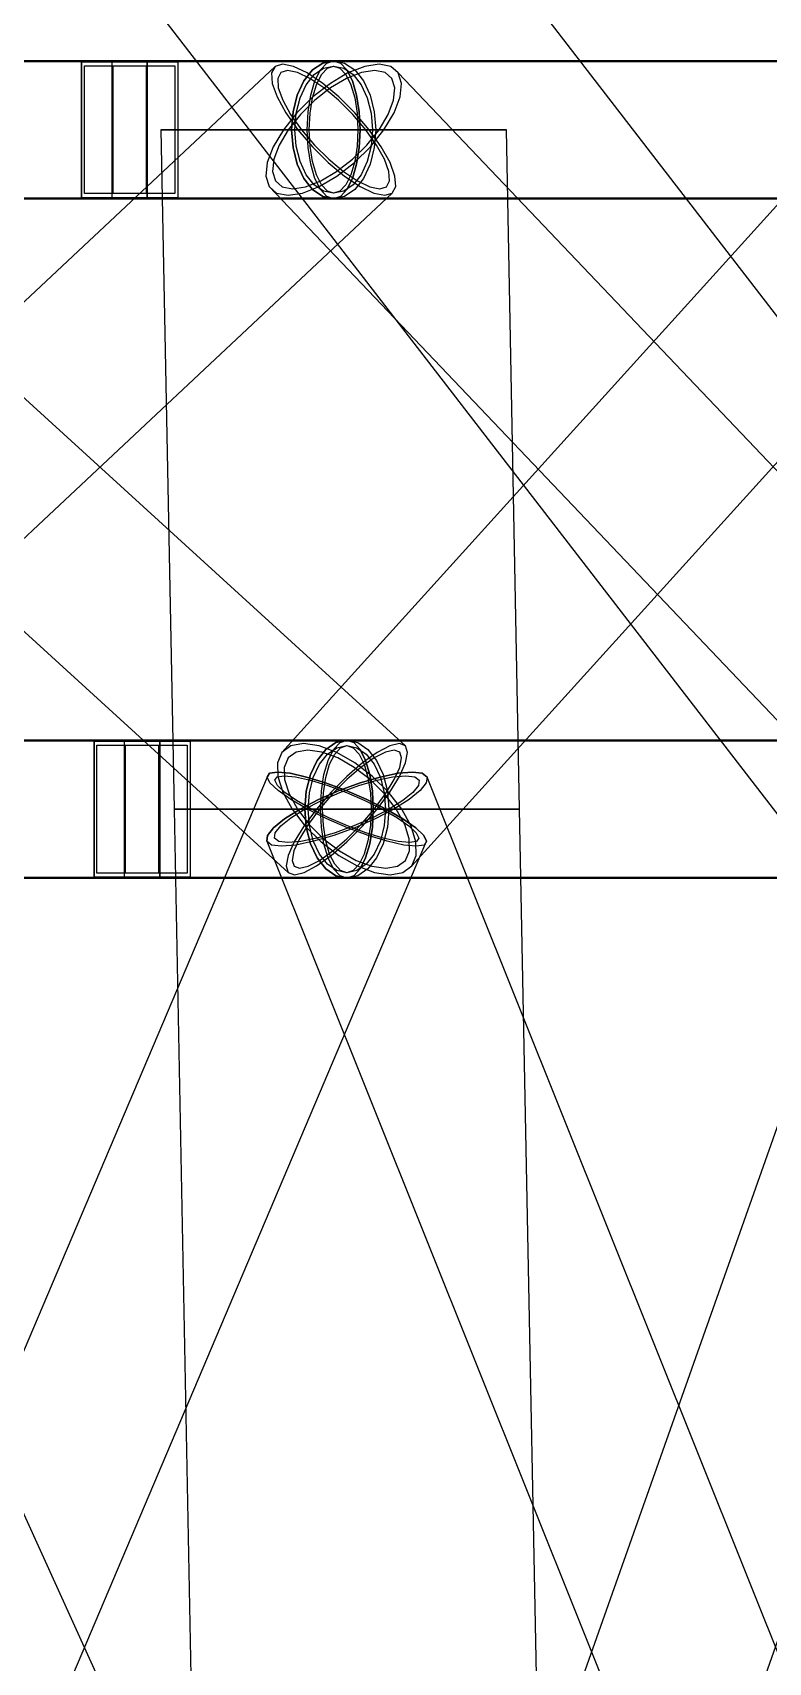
# Model space of a CAD drawing. Header units: millimetres. Extents: x -123812 to 252100, y -3000 to 639000.
# Drawn here: x 3576 to 5740, y 492488 to 497286 of the extents above; entities that cross this region are included whole.
import ezdxf

# ---------------------------------------------------------------- set-up
doc = ezdxf.new("R2010")
doc.units = ezdxf.units.MM
doc.layers.add('D-STR-ANTN', color=7, linetype='Continuous', lineweight=25)
doc.layers.add('D-STR-STRC', color=7, linetype='Continuous', lineweight=25)

msp = doc.modelspace()

# ---------------------------------------------------------------- linework, layer by layer
at = {"layer": 'D-STR-ANTN'}
msp.add_lwpolyline([(1713.9, 500240.8), (7497, 492740.8), (7522.2, 492711), (7570.5, 492700.8), (7638.7, 492711), (7722, 492740.8), (7814.9, 492788.4), (7910.9, 492850.4), (8003.6, 492922.6), (8086.6, 493000), (8154.3, 493077.4), (8202, 493149.6), (8226.5, 493211.6), (8226.2, 493259.2), (2443, 500759.2)], dxfattribs=at)
msp.add_lwpolyline([(1713.9, 500240.8), (7497, 492740.8), (7522.2, 492711), (7570.5, 492700.8), (7638.7, 492711), (7722, 492740.8), (7814.9, 492788.4), (7910.9, 492850.4), (8003.6, 492922.6), (8086.6, 493000), (8154.3, 493077.4), (8202, 493149.6), (8226.5, 493211.6), (8226.2, 493259.2), (2443, 500759.2)], dxfattribs=at)
at = {"layer": 'D-STR-STRC'}
for points in [[(-51.8, 496800), (3912.9, 496800), (3912.9, 497200), (-51.8, 497200)], [(-51.8, 496800), (3912.9, 496800), (3912.9, 497200), (-51.8, 497200)], [(3719.7, 496800), (6829.1, 496800), (6829.1, 497200), (3719.7, 497200)], [(3719.7, 497200), (4002.5, 497200), (4002.5, 496800), (3719.7, 496800)], [(3719.7, 496800), (6829.1, 496800), (6829.1, 497200), (3719.7, 497200)], [(3719.7, 497200), (4002.5, 497200), (4002.5, 496800), (3719.7, 496800)], [(3728.2, 497188), (3994, 497188), (3994, 496812), (3728.2, 496812)], [(3728.2, 497188), (3994, 497188), (3994, 496812), (3728.2, 496812)], [(3809.3, 497200), (3912.9, 497200), (3912.9, 496800), (3809.3, 496800)], [(3809.3, 497200), (3912.9, 497200), (3912.9, 496800), (3809.3, 496800)], [(3812.5, 497188), (3909.8, 497188), (3909.8, 496812), (3812.5, 496812)], [(3812.5, 497188), (3909.8, 497188), (3909.8, 496812), (3812.5, 496812)], [(4313.2, 497000), (4283.5, 496950), (4266, 496903.4), (4261.7, 496863.5), (4271, 496832.8), (4293.3, 496813.5), (4327, 496806.9), (4369.8, 496813.5), (4418.9, 496832.8), (4470.8, 496863.5), (4522.1, 496903.4), (4569.3, 496950), (4609, 497000), (4638.7, 497050), (4656.3, 497096.6), (4660.5, 497136.5), (4651.2, 497167.2), (4629, 497186.5), (4595.3, 497193.1), (4552.4, 497186.5), (4503.3, 497167.2), (4451.4, 497136.5), (4400.1, 497096.6), (4353, 497050)], [(4356.2, 497000), (4398.7, 496950), (4445.4, 496903.4), (4493.2, 496863.5), (4538.8, 496832.8), (4579.1, 496813.5), (4611.4, 496806.9), (4633.4, 496813.5), (4643.7, 496832.8), (4641.5, 496863.5), (4627.1, 496903.4), (4601.3, 496950), (4566, 497000), (4523.5, 497050), (4476.8, 497096.6), (4429, 497136.5), (4383.4, 497167.2), (4343.1, 497186.5), (4310.8, 497193.1), (4288.8, 497186.5), (4278.5, 497167.2), (4280.7, 497136.5), (4295.1, 497096.6), (4320.9, 497050)], [(4327.8, 497000), (4301, 496954.9), (4285.2, 496913), (4281.3, 496876.9), (4289.7, 496849.2), (4309.8, 496831.8), (4340.2, 496825.9), (4378.8, 496831.8), (4423, 496849.2), (4469.9, 496876.9), (4516.1, 496913), (4558.6, 496954.9), (4594.5, 497000), (4621.2, 497045.1), (4637.1, 497087), (4640.9, 497123.1), (4632.5, 497150.8), (4612.4, 497168.2), (4582.1, 497174.1), (4543.4, 497168.2), (4499.2, 497150.8), (4452.3, 497123.1), (4406.1, 497087), (4363.6, 497045.1)], [(4366.6, 497000), (4404.8, 496954.9), (4447, 496913), (4490.1, 496876.9), (4531.2, 496849.2), (4567.5, 496831.8), (4596.6, 496825.9), (4616.5, 496831.8), (4625.7, 496849.2), (4623.8, 496876.9), (4610.7, 496913), (4587.5, 496954.9), (4555.7, 497000), (4517.4, 497045.1), (4475.3, 497087), (4432.2, 497123.1), (4391.1, 497150.8), (4354.7, 497168.2), (4325.6, 497174.1), (4305.8, 497168.2), (4296.5, 497150.8), (4298.4, 497123.1), (4311.5, 497087), (4334.7, 497045.1)], [(4584.8, 497000), (4580.6, 496947.4), (4568.2, 496898.4), (4548.6, 496856.3), (4523, 496824), (4493.1, 496803.7), (4461.1, 496796.8), (4429.1, 496803.7), (4399.3, 496824), (4373.6, 496856.3), (4354, 496898.4), (4341.6, 496947.4), (4337.4, 497000), (4341.6, 497052.6), (4354, 497101.6), (4373.6, 497143.7), (4399.3, 497176), (4429.1, 497196.3), (4461.1, 497203.2), (4493.1, 497196.3), (4523, 497176), (4548.6, 497143.7), (4568.2, 497101.6), (4580.6, 497052.6)], [(4584.8, 497000), (4580.6, 496947.4), (4568.2, 496898.4), (4548.6, 496856.3), (4523, 496824), (4493.1, 496803.7), (4461.1, 496796.8), (4429.1, 496803.7), (4399.3, 496824), (4373.6, 496856.3), (4354, 496898.4), (4341.6, 496947.4), (4337.4, 497000), (4341.6, 497052.6), (4354, 497101.6), (4373.6, 497143.7), (4399.3, 497176), (4429.1, 497196.3), (4461.1, 497203.2), (4493.1, 497196.3), (4523, 497176), (4548.6, 497143.7), (4568.2, 497101.6), (4580.6, 497052.6)], [(4575.1, 497000), (4571.2, 496951.5), (4559.8, 496906.4), (4541.7, 496867.6), (4518.1, 496837.9), (4490.6, 496819.2), (4461.1, 496812.8), (4431.6, 496819.2), (4404.1, 496837.9), (4380.5, 496867.6), (4362.4, 496906.4), (4351, 496951.5), (4347.2, 497000), (4351, 497048.5), (4362.4, 497093.6), (4380.5, 497132.4), (4404.1, 497162.1), (4431.6, 497180.8), (4461.1, 497187.2), (4490.6, 497180.8), (4518.1, 497162.1), (4541.7, 497132.4), (4559.8, 497093.6), (4571.2, 497048.5)], [(4575.1, 497000), (4571.2, 496951.5), (4559.8, 496906.4), (4541.7, 496867.6), (4518.1, 496837.9), (4490.6, 496819.2), (4461.1, 496812.8), (4431.6, 496819.2), (4404.1, 496837.9), (4380.5, 496867.6), (4362.4, 496906.4), (4351, 496951.5), (4347.2, 497000), (4351, 497048.5), (4362.4, 497093.6), (4380.5, 497132.4), (4404.1, 497162.1), (4431.6, 497180.8), (4461.1, 497187.2), (4490.6, 497180.8), (4518.1, 497162.1), (4541.7, 497132.4), (4559.8, 497093.6), (4571.2, 497048.5)], [(4538.9, 497000), (4536.2, 496947.4), (4528.5, 496898.4), (4516.1, 496856.3), (4500, 496824), (4481.2, 496803.7), (4461.1, 496796.8), (4441, 496803.7), (4422.2, 496824), (4406.1, 496856.3), (4393.8, 496898.4), (4386, 496947.4), (4383.3, 497000), (4386, 497052.6), (4393.8, 497101.6), (4406.1, 497143.7), (4422.2, 497176), (4441, 497196.3), (4461.1, 497203.2), (4481.2, 497196.3), (4500, 497176), (4516.1, 497143.7), (4528.5, 497101.6), (4536.2, 497052.6)], [(4538.9, 497000), (4536.2, 496947.4), (4528.5, 496898.4), (4516.1, 496856.3), (4500, 496824), (4481.2, 496803.7), (4461.1, 496796.8), (4441, 496803.7), (4422.2, 496824), (4406.1, 496856.3), (4393.8, 496898.4), (4386, 496947.4), (4383.3, 497000), (4386, 497052.6), (4393.8, 497101.6), (4406.1, 497143.7), (4422.2, 497176), (4441, 497196.3), (4461.1, 497203.2), (4481.2, 497196.3), (4500, 497176), (4516.1, 497143.7), (4528.5, 497101.6), (4536.2, 497052.6)], [(4532.7, 497000), (4530.3, 496951.5), (4523.2, 496906.4), (4511.8, 496867.6), (4496.9, 496837.9), (4479.7, 496819.2), (4461.1, 496812.8), (4442.6, 496819.2), (4425.3, 496837.9), (4410.5, 496867.6), (4399.1, 496906.4), (4391.9, 496951.5), (4389.5, 497000), (4391.9, 497048.5), (4399.1, 497093.6), (4410.5, 497132.4), (4425.3, 497162.1), (4442.6, 497180.8), (4461.1, 497187.2), (4479.7, 497180.8), (4496.9, 497162.1), (4511.8, 497132.4), (4523.2, 497093.6), (4530.3, 497048.5)], [(4532.7, 497000), (4530.3, 496951.5), (4523.2, 496906.4), (4511.8, 496867.6), (4496.9, 496837.9), (4479.7, 496819.2), (4461.1, 496812.8), (4442.6, 496819.2), (4425.3, 496837.9), (4410.5, 496867.6), (4399.1, 496906.4), (4391.9, 496951.5), (4389.5, 497000), (4391.9, 497048.5), (4399.1, 497093.6), (4410.5, 497132.4), (4425.3, 497162.1), (4442.6, 497180.8), (4461.1, 497187.2), (4479.7, 497180.8), (4496.9, 497162.1), (4511.8, 497132.4), (4523.2, 497093.6), (4530.3, 497048.5)], [(3953.1, 497000), (3991.8, 495000), (5008.2, 495000), (4969.1, 497000)], [(4969.1, 497000), (4951.8, 497000), (4901.1, 497000), (4820.3, 497000), (4715.1, 497000), (4592.6, 497000), (4461.1, 497000), (4329.6, 497000), (4207.1, 497000), (4101.9, 497000), (4021.2, 497000), (3970.4, 497000), (3953.1, 497000), (3970.4, 497000), (4021.2, 497000), (4101.9, 497000), (4207.1, 497000), (4329.6, 497000), (4461.1, 497000), (4592.6, 497000), (4715.1, 497000), (4820.3, 497000), (4901.1, 497000), (4951.8, 497000)], [(3953.1, 497000), (3991.8, 495000), (5008.2, 495000), (4969.1, 497000)], [(4969.1, 497000), (4951.8, 497000), (4901.1, 497000), (4820.3, 497000), (4715.1, 497000), (4592.6, 497000), (4461.1, 497000), (4329.6, 497000), (4207.1, 497000), (4101.9, 497000), (4021.2, 497000), (3970.4, 497000), (3953.1, 497000), (3970.4, 497000), (4021.2, 497000), (4101.9, 497000), (4207.1, 497000), (4329.6, 497000), (4461.1, 497000), (4592.6, 497000), (4715.1, 497000), (4820.3, 497000), (4901.1, 497000), (4951.8, 497000)], [(4909.1, 497000), (4893.8, 497000), (4849.1, 497000), (4777.9, 497000), (4685.1, 497000), (4577.1, 497000), (4461.1, 497000), (4345.2, 497000), (4237.1, 497000), (4144.3, 497000), (4073.1, 497000), (4028.4, 497000), (4013.1, 497000), (4028.4, 497000), (4073.1, 497000), (4144.3, 497000), (4237.1, 497000), (4345.2, 497000), (4461.1, 497000), (4577.1, 497000), (4685.1, 497000), (4777.9, 497000), (4849.1, 497000), (4893.8, 497000)], [(4909.1, 497000), (4893.8, 497000), (4849.1, 497000), (4777.9, 497000), (4685.1, 497000), (4577.1, 497000), (4461.1, 497000), (4345.2, 497000), (4237.1, 497000), (4144.3, 497000), (4073.1, 497000), (4028.4, 497000), (4013.1, 497000), (4028.4, 497000), (4073.1, 497000), (4144.3, 497000), (4237.1, 497000), (4345.2, 497000), (4461.1, 497000), (4577.1, 497000), (4685.1, 497000), (4777.9, 497000), (4849.1, 497000), (4893.8, 497000)], [(-51.8, 494800), (3949.5, 494800), (3949.5, 495200), (-51.8, 495200)], [(-51.8, 494800), (3949.5, 494800), (3949.5, 495200), (-51.8, 495200)], [(3756.3, 494800), (6892.5, 494800), (6892.5, 495200), (3756.3, 495200)], [(3756.3, 495200), (4039.2, 495200), (4039.2, 494800), (3756.3, 494800)], [(3756.3, 494800), (6892.5, 494800), (6892.5, 495200), (3756.3, 495200)], [(3756.3, 495200), (4039.2, 495200), (4039.2, 494800), (3756.3, 494800)], [(3846, 495200), (3949.5, 495200), (3949.5, 494800), (3846, 494800)], [(3846, 495200), (3949.5, 495200), (3949.5, 494800), (3846, 494800)], [(4623.7, 495000), (4619.5, 494947.4), (4607.1, 494898.4), (4587.5, 494856.3), (4561.9, 494824), (4532, 494803.7), (4500, 494796.8), (4468, 494803.7), (4438.1, 494824), (4412.5, 494856.3), (4392.9, 494898.4), (4380.5, 494947.4), (4376.3, 495000), (4380.5, 495052.6), (4392.9, 495101.6), (4412.5, 495143.7), (4438.1, 495176), (4468, 495196.3), (4500, 495203.2), (4532, 495196.3), (4561.9, 495176), (4587.5, 495143.7), (4607.1, 495101.6), (4619.5, 495052.6)], [(4623.7, 495000), (4619.5, 494947.4), (4607.1, 494898.4), (4587.5, 494856.3), (4561.9, 494824), (4532, 494803.7), (4500, 494796.8), (4468, 494803.7), (4438.1, 494824), (4412.5, 494856.3), (4392.9, 494898.4), (4380.5, 494947.4), (4376.3, 495000), (4380.5, 495052.6), (4392.9, 495101.6), (4412.5, 495143.7), (4438.1, 495176), (4468, 495196.3), (4500, 495203.2), (4532, 495196.3), (4561.9, 495176), (4587.5, 495143.7), (4607.1, 495101.6), (4619.5, 495052.6)], [(4577.8, 495000), (4575.1, 494947.4), (4567.3, 494898.4), (4555, 494856.3), (4538.9, 494824), (4520.1, 494803.7), (4500, 494796.8), (4479.9, 494803.7), (4461.1, 494824), (4445, 494856.3), (4432.7, 494898.4), (4424.9, 494947.4), (4422.2, 495000), (4424.9, 495052.6), (4432.7, 495101.6), (4445, 495143.7), (4461.1, 495176), (4479.9, 495196.3), (4500, 495203.2), (4520.1, 495196.3), (4538.9, 495176), (4555, 495143.7), (4567.3, 495101.6), (4575.1, 495052.6)], [(4577.8, 495000), (4575.1, 494947.4), (4567.3, 494898.4), (4555, 494856.3), (4538.9, 494824), (4520.1, 494803.7), (4500, 494796.8), (4479.9, 494803.7), (4461.1, 494824), (4445, 494856.3), (4432.7, 494898.4), (4424.9, 494947.4), (4422.2, 495000), (4424.9, 495052.6), (4432.7, 495101.6), (4445, 495143.7), (4461.1, 495176), (4479.9, 495196.3), (4500, 495203.2), (4520.1, 495196.3), (4538.9, 495176), (4555, 495143.7), (4567.3, 495101.6), (4575.1, 495052.6)], [(3764.8, 495188), (4030.7, 495188), (4030.7, 494812), (3764.8, 494812)], [(3764.8, 495188), (4030.7, 495188), (4030.7, 494812), (3764.8, 494812)], [(3849.1, 495188), (3946.4, 495188), (3946.4, 494812), (3849.1, 494812)], [(3849.1, 495188), (3946.4, 495188), (3946.4, 494812), (3849.1, 494812)], [(4338.8, 495000), (4377.3, 494950), (4424.2, 494903.4), (4476.2, 494863.5), (4529.9, 494832.8), (4581.5, 494813.5), (4627.5, 494806.9), (4664.9, 494813.5), (4691, 494832.8), (4704.1, 494863.5), (4703.3, 494903.4), (4688.7, 494950), (4661.2, 495000), (4622.7, 495050), (4575.8, 495096.6), (4523.8, 495136.5), (4470.1, 495167.2), (4418.5, 495186.5), (4372.5, 495193.1), (4335.1, 495186.5), (4309, 495167.2), (4295.9, 495136.5), (4296.7, 495096.6), (4311.3, 495050)], [(4354.7, 495000), (4389.4, 494954.9), (4431.6, 494913), (4478.5, 494876.9), (4526.9, 494849.2), (4573.4, 494831.8), (4615, 494825.9), (4648.7, 494831.8), (4672.2, 494849.2), (4684.1, 494876.9), (4683.3, 494913), (4670.1, 494954.9), (4645.3, 495000), (4610.6, 495045.1), (4568.4, 495087), (4521.5, 495123.1), (4473.1, 495150.8), (4426.6, 495168.2), (4385, 495174.1), (4351.3, 495168.2), (4327.8, 495150.8), (4315.9, 495123.1), (4316.7, 495087), (4329.9, 495045.1)], [(4410.6, 495000), (4373.7, 494950), (4345.3, 494903.4), (4327.6, 494863.5), (4321.5, 494832.8), (4327.7, 494813.5), (4345.6, 494806.9), (4374, 494813.5), (4411, 494832.8), (4454, 494863.5), (4500.2, 494903.4), (4546.4, 494950), (4589.4, 495000), (4626.3, 495050), (4654.7, 495096.6), (4672.4, 495136.5), (4678.5, 495167.2), (4672.3, 495186.5), (4654.4, 495193.1), (4626, 495186.5), (4589, 495167.2), (4546, 495136.5), (4499.8, 495096.6), (4453.6, 495050)], [(4419.4, 495000), (4386.1, 494954.9), (4360.6, 494913), (4344.5, 494876.9), (4339.1, 494849.2), (4344.6, 494831.8), (4360.8, 494825.9), (4386.4, 494831.8), (4419.7, 494849.2), (4458.5, 494876.9), (4500.2, 494913), (4541.8, 494954.9), (4580.6, 495000), (4613.9, 495045.1), (4639.4, 495087), (4655.5, 495123.1), (4660.9, 495150.8), (4655.4, 495168.2), (4639.2, 495174.1), (4613.6, 495168.2), (4580.3, 495150.8), (4541.5, 495123.1), (4499.8, 495087), (4458.2, 495045.1)], [(4614, 495000), (4610.1, 494951.5), (4598.7, 494906.4), (4580.6, 494867.6), (4557, 494837.9), (4529.5, 494819.2), (4500, 494812.8), (4470.5, 494819.2), (4443, 494837.9), (4419.4, 494867.6), (4401.3, 494906.4), (4389.9, 494951.5), (4386, 495000), (4389.9, 495048.5), (4401.3, 495093.6), (4419.4, 495132.4), (4443, 495162.1), (4470.5, 495180.8), (4500, 495187.2), (4529.5, 495180.8), (4557, 495162.1), (4580.6, 495132.4), (4598.7, 495093.6), (4610.1, 495048.5)], [(4614, 495000), (4610.1, 494951.5), (4598.7, 494906.4), (4580.6, 494867.6), (4557, 494837.9), (4529.5, 494819.2), (4500, 494812.8), (4470.5, 494819.2), (4443, 494837.9), (4419.4, 494867.6), (4401.3, 494906.4), (4389.9, 494951.5), (4386, 495000), (4389.9, 495048.5), (4401.3, 495093.6), (4419.4, 495132.4), (4443, 495162.1), (4470.5, 495180.8), (4500, 495187.2), (4529.5, 495180.8), (4557, 495162.1), (4580.6, 495132.4), (4598.7, 495093.6), (4610.1, 495048.5)], [(4571.6, 495000), (4569.2, 494951.5), (4562, 494906.4), (4550.7, 494867.6), (4535.8, 494837.9), (4518.5, 494819.2), (4500, 494812.8), (4481.5, 494819.2), (4464.2, 494837.9), (4449.3, 494867.6), (4438, 494906.4), (4430.8, 494951.5), (4428.4, 495000), (4430.8, 495048.5), (4438, 495093.6), (4449.3, 495132.4), (4464.2, 495162.1), (4481.5, 495180.8), (4500, 495187.2), (4518.5, 495180.8), (4535.8, 495162.1), (4550.7, 495132.4), (4562, 495093.6), (4569.2, 495048.5)], [(4571.6, 495000), (4569.2, 494951.5), (4562, 494906.4), (4550.7, 494867.6), (4535.8, 494837.9), (4518.5, 494819.2), (4500, 494812.8), (4481.5, 494819.2), (4464.2, 494837.9), (4449.3, 494867.6), (4438, 494906.4), (4430.8, 494951.5), (4428.4, 495000), (4430.8, 495048.5), (4438, 495093.6), (4449.3, 495132.4), (4464.2, 495162.1), (4481.5, 495180.8), (4500, 495187.2), (4518.5, 495180.8), (4535.8, 495162.1), (4550.7, 495132.4), (4562, 495093.6), (4569.2, 495048.5)], [(4637.8, 495000), (4583.3, 494971.7), (4523, 494945.4), (4461.3, 494922.7), (4402.1, 494905.4), (4349.6, 494894.5), (4307.4, 494890.7), (4278.3, 494894.5), (4264.3, 494905.4), (4266.4, 494922.7), (4284.3, 494945.4), (4317, 494971.7), (4362.2, 495000), (4416.7, 495028.3), (4477, 495054.6), (4538.7, 495077.3), (4597.9, 495094.6), (4650.4, 495105.5), (4692.6, 495109.3), (4721.7, 495105.5), (4735.7, 495094.6), (4733.6, 495077.3), (4715.7, 495054.6), (4683, 495028.3)], [(4615.9, 495000), (4664.7, 494971.7), (4702.4, 494945.4), (4726.2, 494922.7), (4734.6, 494905.4), (4727.1, 494894.5), (4704, 494890.7), (4667.1, 494894.5), (4618.8, 494905.4), (4562.4, 494922.7), (4501.7, 494945.4), (4440.9, 494971.7), (4384.1, 495000), (4335.3, 495028.3), (4297.6, 495054.6), (4273.8, 495077.3), (4265.4, 495094.6), (4272.9, 495105.5), (4296, 495109.3), (4332.9, 495105.5), (4381.2, 495094.6), (4437.6, 495077.3), (4498.3, 495054.6), (4559.1, 495028.3)], [(4624.2, 495000), (4575.1, 494974.5), (4520.8, 494950.7), (4465.1, 494930.3), (4411.7, 494914.7), (4364.4, 494904.8), (4326.3, 494901.5), (4300.1, 494904.8), (4287.5, 494914.7), (4289.4, 494930.3), (4305.6, 494950.7), (4335, 494974.5), (4375.8, 495000), (4424.9, 495025.5), (4479.2, 495049.3), (4534.9, 495069.7), (4588.3, 495085.3), (4635.6, 495095.2), (4673.7, 495098.5), (4699.9, 495095.2), (4712.5, 495085.3), (4710.6, 495069.7), (4694.4, 495049.3), (4665, 495025.5)], [(4604.5, 495000), (4648.5, 494974.5), (4682.5, 494950.7), (4704, 494930.3), (4711.6, 494914.7), (4704.7, 494904.8), (4684, 494901.5), (4650.7, 494904.8), (4607.1, 494914.7), (4556.2, 494930.3), (4501.5, 494950.7), (4446.7, 494974.5), (4395.5, 495000), (4351.5, 495025.5), (4317.5, 495049.3), (4296, 495069.7), (4288.4, 495085.3), (4295.3, 495095.2), (4316, 495098.5), (4349.3, 495095.2), (4392.9, 495085.3), (4443.8, 495069.7), (4498.5, 495049.3), (4553.3, 495025.5)], [(3991.8, 495000), (4088.6, 490000), (5105.9, 490000), (5008.2, 495000)], [(5008.2, 495000), (4990.9, 495000), (4940.1, 495000), (4859.3, 495000), (4754.1, 495000), (4631.5, 495000), (4500, 495000), (4368.5, 495000), (4245.9, 495000), (4140.7, 495000), (4059.9, 495000), (4009.1, 495000), (3991.8, 495000), (4009.1, 495000), (4059.9, 495000), (4140.7, 495000), (4245.9, 495000), (4368.5, 495000), (4500, 495000), (4631.5, 495000), (4754.1, 495000), (4859.3, 495000), (4940.1, 495000), (4990.9, 495000)], [(5008.2, 495000), (4990.9, 495000), (4940.1, 495000), (4859.3, 495000), (4754.1, 495000), (4631.5, 495000), (4500, 495000), (4368.5, 495000), (4245.9, 495000), (4140.7, 495000), (4059.9, 495000), (4009.1, 495000), (3991.8, 495000), (4009.1, 495000), (4059.9, 495000), (4140.7, 495000), (4245.9, 495000), (4368.5, 495000), (4500, 495000), (4631.5, 495000), (4754.1, 495000), (4859.3, 495000), (4940.1, 495000), (4990.9, 495000)], [(3991.8, 495000), (4088.6, 490000), (5105.9, 490000), (5008.2, 495000)], [(5008.2, 495000), (4990.9, 495000), (4940.1, 495000), (4859.3, 495000), (4754.1, 495000), (4631.5, 495000), (4500, 495000), (4368.5, 495000), (4245.9, 495000), (4140.7, 495000), (4059.9, 495000), (4009.1, 495000), (3991.8, 495000), (4009.1, 495000), (4059.9, 495000), (4140.7, 495000), (4245.9, 495000), (4368.5, 495000), (4500, 495000), (4631.5, 495000), (4754.1, 495000), (4859.3, 495000), (4940.1, 495000), (4990.9, 495000)], [(5008.2, 495000), (4990.9, 495000), (4940.1, 495000), (4859.3, 495000), (4754.1, 495000), (4631.5, 495000), (4500, 495000), (4368.5, 495000), (4245.9, 495000), (4140.7, 495000), (4059.9, 495000), (4009.1, 495000), (3991.8, 495000), (4009.1, 495000), (4059.9, 495000), (4140.7, 495000), (4245.9, 495000), (4368.5, 495000), (4500, 495000), (4631.5, 495000), (4754.1, 495000), (4859.3, 495000), (4940.1, 495000), (4990.9, 495000)], [(4948.3, 495000), (4933.1, 495000), (4888.3, 495000), (4817, 495000), (4724.2, 495000), (4616, 495000), (4500, 495000), (4384, 495000), (4275.8, 495000), (4183, 495000), (4111.7, 495000), (4066.9, 495000), (4051.7, 495000), (4066.9, 495000), (4111.7, 495000), (4183, 495000), (4275.8, 495000), (4384, 495000), (4500, 495000), (4616, 495000), (4724.2, 495000), (4817, 495000), (4888.3, 495000), (4933.1, 495000)], [(4948.3, 495000), (4933.1, 495000), (4888.3, 495000), (4817, 495000), (4724.2, 495000), (4616, 495000), (4500, 495000), (4384, 495000), (4275.8, 495000), (4183, 495000), (4111.7, 495000), (4066.9, 495000), (4051.7, 495000), (4066.9, 495000), (4111.7, 495000), (4183, 495000), (4275.8, 495000), (4384, 495000), (4500, 495000), (4616, 495000), (4724.2, 495000), (4817, 495000), (4888.3, 495000), (4933.1, 495000)], [(4948.3, 495000), (4933.1, 495000), (4888.3, 495000), (4817, 495000), (4724.2, 495000), (4616, 495000), (4500, 495000), (4384, 495000), (4275.8, 495000), (4183, 495000), (4111.7, 495000), (4066.9, 495000), (4051.7, 495000), (4066.9, 495000), (4111.7, 495000), (4183, 495000), (4275.8, 495000), (4384, 495000), (4500, 495000), (4616, 495000), (4724.2, 495000), (4817, 495000), (4888.3, 495000), (4933.1, 495000)], [(4948.3, 495000), (4933.1, 495000), (4888.3, 495000), (4817, 495000), (4724.2, 495000), (4616, 495000), (4500, 495000), (4384, 495000), (4275.8, 495000), (4183, 495000), (4111.7, 495000), (4066.9, 495000), (4051.7, 495000), (4066.9, 495000), (4111.7, 495000), (4183, 495000), (4275.8, 495000), (4384, 495000), (4500, 495000), (4616, 495000), (4724.2, 495000), (4817, 495000), (4888.3, 495000), (4933.1, 495000)]]:
    msp.add_lwpolyline(points, close=True, dxfattribs=at)
for points in [[(2136.9, 496813.5), (4327.7, 494813.5), (4345.6, 494806.9), (4374, 494813.5), (4411, 494832.8), (4454, 494863.5), (4500.2, 494903.4), (4546.4, 494950), (4589.4, 495000), (4626.3, 495050), (4654.7, 495096.6), (4672.4, 495136.5), (4678.5, 495167.2), (4672.3, 495186.5), (2481.6, 497186.5)], [(2501.7, 494813.5), (4633.4, 496813.5), (4643.7, 496832.8), (4641.5, 496863.5), (4627.1, 496903.4), (4601.3, 496950), (4566, 497000), (4523.5, 497050), (4476.8, 497096.6), (4429, 497136.5), (4383.4, 497167.2), (4343.1, 497186.5), (4310.8, 497193.1), (4288.8, 497186.5), (2157.1, 495186.5)], [(2309.2, 496796.8), (4461.1, 496796.8), (4481.2, 496803.7), (4500, 496824), (4516.1, 496856.3), (4528.5, 496898.4), (4536.2, 496947.4), (4538.9, 497000), (4536.2, 497052.6), (4528.5, 497101.6), (4516.1, 497143.7), (4500, 497176), (4481.2, 497196.3), (4461.1, 497203.2), (2309.2, 497203.2)], [(2309.2, 496796.8), (4461.1, 496796.8), (4481.2, 496803.7), (4500, 496824), (4516.1, 496856.3), (4528.5, 496898.4), (4536.2, 496947.4), (4538.9, 497000), (4536.2, 497052.6), (4528.5, 497101.6), (4516.1, 497143.7), (4500, 497176), (4481.2, 497196.3), (4461.1, 497203.2), (2309.2, 497203.2)], [(6554.1, 495167.2), (4651.2, 497167.2), (4629, 497186.5), (4595.3, 497193.1), (4552.4, 497186.5), (4503.3, 497167.2), (4451.4, 497136.5), (4400.1, 497096.6), (4353, 497050), (4313.2, 497000), (4283.5, 496950), (4266, 496903.4), (4261.7, 496863.5), (4271, 496832.8), (6173.8, 494832.8)], [(6117.9, 497167.2), (4309, 495167.2), (4295.9, 495136.5), (4296.7, 495096.6), (4311.3, 495050), (4338.8, 495000), (4377.3, 494950), (4424.2, 494903.4), (4476.2, 494863.5), (4529.9, 494832.8), (4581.5, 494813.5), (4627.5, 494806.9), (4664.9, 494813.5), (4691, 494832.8), (6500, 496832.8)], [(6309, 497203.2), (4461.1, 497203.2), (4429.1, 497196.3), (4399.3, 497176), (4373.6, 497143.7), (4354, 497101.6), (4341.6, 497052.6), (4337.4, 497000), (4341.6, 496947.4), (4354, 496898.4), (4373.6, 496856.3), (4399.3, 496824), (4429.1, 496803.7), (4461.1, 496796.8), (6309, 496796.8)], [(6309, 497203.2), (4461.1, 497203.2), (4429.1, 497196.3), (4399.3, 497176), (4373.6, 497143.7), (4354, 497101.6), (4341.6, 497052.6), (4337.4, 497000), (4341.6, 496947.4), (4354, 496898.4), (4373.6, 496856.3), (4399.3, 496824), (4429.1, 496803.7), (4461.1, 496796.8), (6309, 496796.8)], [(2329.4, 494796.8), (4500, 494796.8), (4520.1, 494803.7), (4538.9, 494824), (4555, 494856.3), (4567.3, 494898.4), (4575.1, 494947.4), (4577.8, 495000), (4575.1, 495052.6), (4567.3, 495101.6), (4555, 495143.7), (4538.9, 495176), (4520.1, 495196.3), (4500, 495203.2), (2329.4, 495203.2)], [(2329.4, 494796.8), (4500, 494796.8), (4520.1, 494803.7), (4538.9, 494824), (4555, 494856.3), (4567.3, 494898.4), (4575.1, 494947.4), (4577.8, 495000), (4575.1, 495052.6), (4567.3, 495101.6), (4555, 495143.7), (4538.9, 495176), (4520.1, 495196.3), (4500, 495203.2), (2329.4, 495203.2)], [(6364, 495203.2), (4500, 495203.2), (4468, 495196.3), (4438.1, 495176), (4412.5, 495143.7), (4392.9, 495101.6), (4380.5, 495052.6), (4376.3, 495000), (4380.5, 494947.4), (4392.9, 494898.4), (4412.5, 494856.3), (4438.1, 494824), (4468, 494803.7), (4500, 494796.8), (6364, 494796.8)], [(6364, 495203.2), (4500, 495203.2), (4468, 495196.3), (4438.1, 495176), (4412.5, 495143.7), (4392.9, 495101.6), (4380.5, 495052.6), (4376.3, 495000), (4380.5, 494947.4), (4392.9, 494898.4), (4412.5, 494856.3), (4438.1, 494824), (4468, 494803.7), (4500, 494796.8), (6364, 494796.8)], [(4828.2, 490105.5), (2560.3, 495105.5), (2547.6, 495109.3), (2520, 495105.5), (2479.4, 495094.6), (2428.6, 495077.3), (2371, 495054.6), (2310.6, 495028.3), (2251.5, 495000), (2197.6, 494971.7), (2152.8, 494945.4), (2120, 494922.7), (2101.4, 494905.4), (2098.4, 494894.5), (4366.3, 489894.5)], [(2614.3, 489905.4), (4734.6, 494905.4), (4726.2, 494922.7), (4702.4, 494945.4), (4664.7, 494971.7), (4615.9, 495000), (4559.1, 495028.3), (4498.3, 495054.6), (4437.6, 495077.3), (4381.2, 495094.6), (4332.9, 495105.5), (4296, 495109.3), (4272.9, 495105.5), (4265.4, 495094.6), (2145.1, 490094.6)], [(6737.2, 490094.6), (4735.7, 495094.6), (4721.7, 495105.5), (4692.6, 495109.3), (4650.4, 495105.5), (4597.9, 495094.6), (4538.7, 495077.3), (4477, 495054.6), (4416.7, 495028.3), (4362.2, 495000), (4317, 494971.7), (4284.3, 494945.4), (4266.4, 494922.7), (4264.3, 494905.4), (6265.7, 489905.4)], [(4838, 489922.7), (6604.7, 494922.7), (6596.6, 494945.4), (6572.6, 494971.7), (6534.4, 495000), (6484.6, 495028.3), (6426.5, 495054.6), (6364.2, 495077.3), (6301.9, 495094.6), (6243.8, 495105.5), (6193.9, 495109.3), (6155.6, 495105.5), (6131.5, 495094.6), (6123.2, 495077.3), (4356.5, 490077.3)]]:
    msp.add_lwpolyline(points, dxfattribs=at)

doc.saveas('drawing.dxf')
